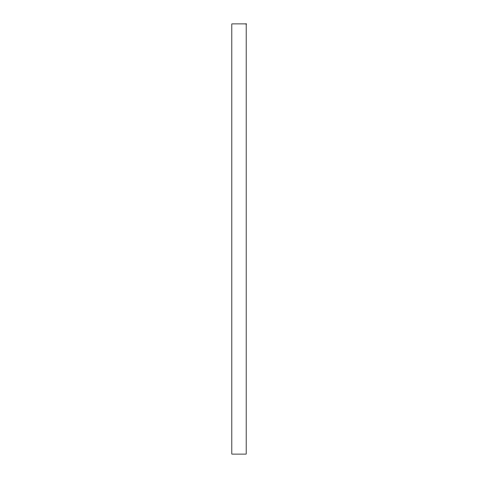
<?xml version="1.0" encoding="UTF-8"?>
<svg xmlns="http://www.w3.org/2000/svg" width="478" height="478" viewBox="0 0 478 478"><rect width="100%" height="100%" fill="white"/><g stroke="black" fill="none" stroke-linecap="round" stroke-linejoin="round"><path stroke-width="0.72" d="M246.17 23.9L231.83 23.9L231.83 454.1L246.17 454.1L246.17 23.9"/></g></svg>
